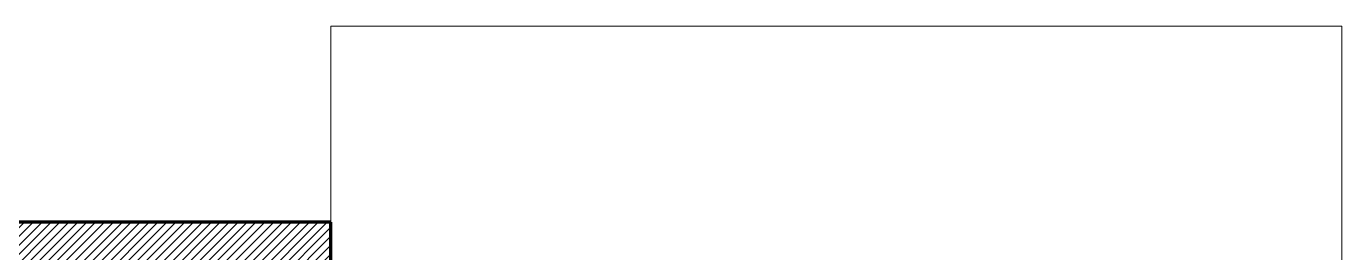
# Model space of a CAD drawing. Header units: millimetres. Extents: x -35190 to 411743, y -233114 to 23872.
# Drawn here: x 31058 to 78049, y -66520 to -58425 of the extents above; entities that cross this region are included whole.
import ezdxf

# ---------------------------------------------------------------- set-up
doc = ezdxf.new("R2010")
doc.units = ezdxf.units.MM
doc.layers.add('A-DETL-GENF', color=92, linetype='Continuous', lineweight=18)
doc.layers.add('A-DETL-THIN', color=151, linetype='Continuous', lineweight=18)

msp = doc.modelspace()

# ---------------------------------------------------------------- hatches: boundary and pattern name
at = {"layer": 'A-DETL-GENF'}
h = msp.add_hatch(dxfattribs=at)
h.set_pattern_fill('FP_51', style=0, pattern_type=2)
h.set_pattern_definition([(45, (0, 0), (-159.099, 159.099), [])])
h.paths.add_polyline_path([(41938.9, -78725.3), (41938.9, -65425.3), (-24951.1, -65425.3), (-24951.1, -78725.3), (21429.6, -78725.3)])

# ---------------------------------------------------------------- linework, layer by layer
at = {"layer": 'A-DETL-THIN'}
for p, q in [((41938.9, -65425.3), (41938.9, -58425.3)), ((41938.9, -58425.3), (78048.9, -58425.3)), ((78048.9, -58425.3), (78048.9, -123425.3)), ((-24951.1, -65425.3), (41938.9, -65425.3))]:
    msp.add_line(p, q, dxfattribs=at)
at = {"layer": 'A-DETL-THIN', "lineweight": 211}
for p, q in [((41938.9, -65425.3), (1073.9, -65425.3)), ((41938.9, -78725.3), (41938.9, -65425.3))]:
    msp.add_line(p, q, dxfattribs=at)

doc.saveas('drawing.dxf')
